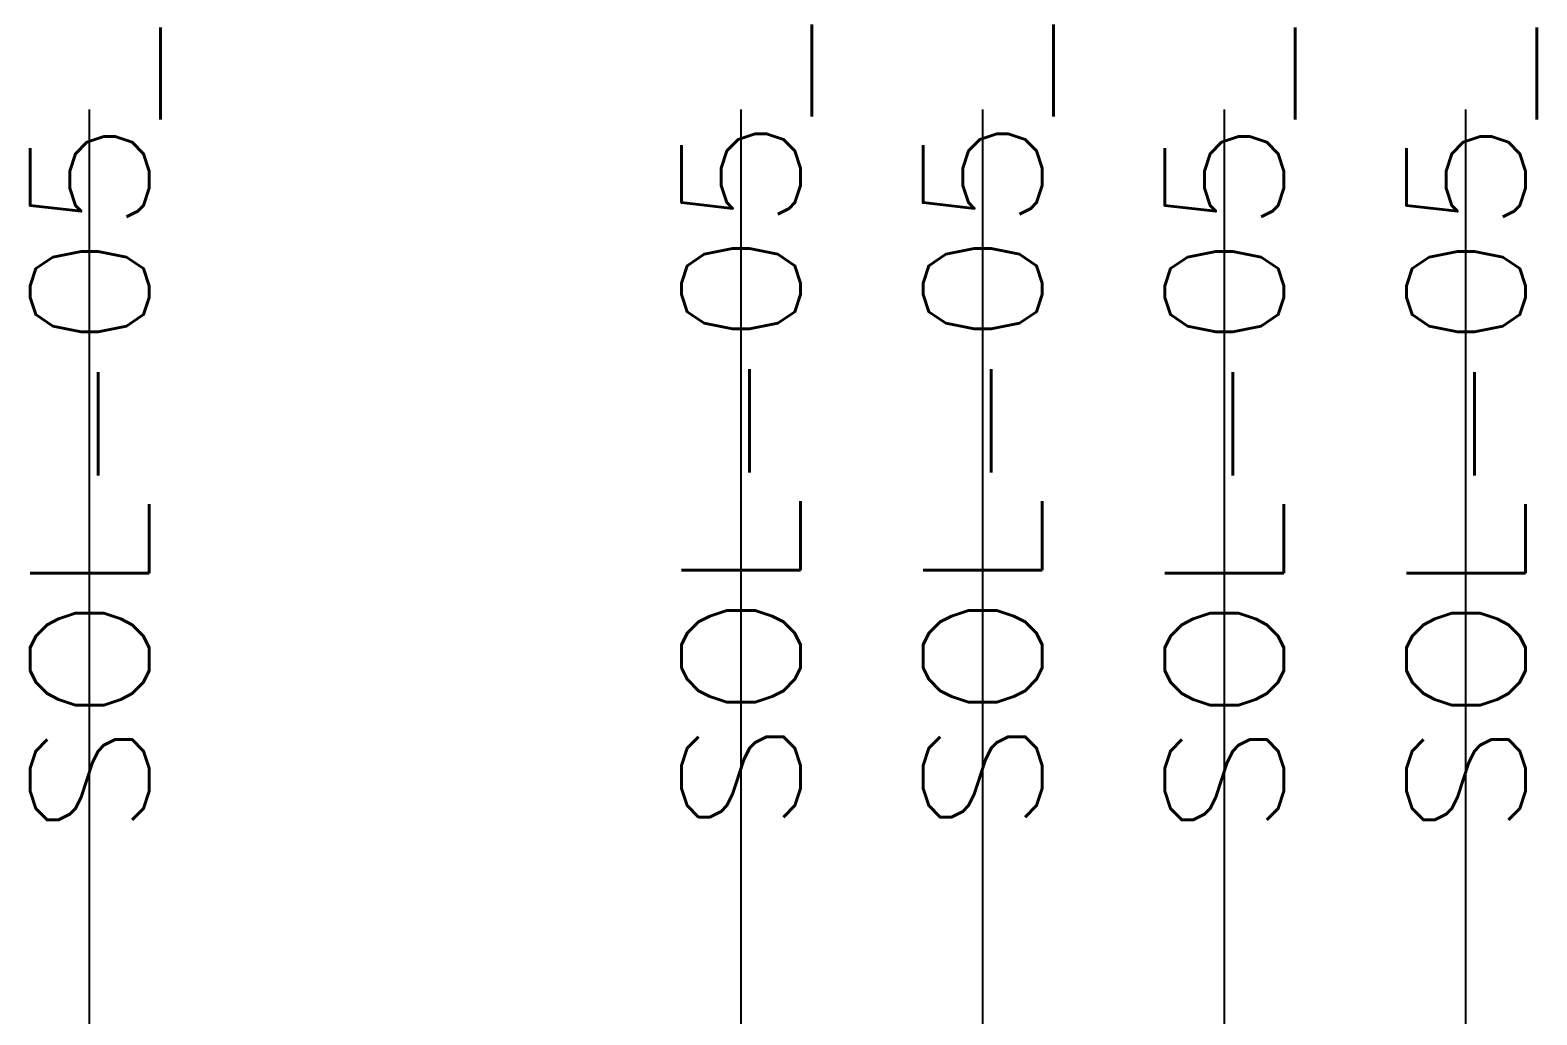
# Model space of a CAD drawing. Header units: inches. Extents: x -25 to 1235, y -506 to 1148.
# Drawn here: x 309.24 to 340.87, y 727.91 to 748.58 of the extents above; entities that cross this region are included whole.
import ezdxf
from ezdxf.enums import TextEntityAlignment as Align

# ---------------------------------------------------------------- set-up
doc = ezdxf.new("R2010")
doc.units = ezdxf.units.IN
doc.header["$MEASUREMENT"] = 0
for name, color, linetype in [('MISC', 2, 'Continuous'), ('RED_10AWG', 1, 'Continuous'), ('WIREFIXED', 70, 'Continuous')]:
    doc.layers.add(name, color=color, linetype=linetype)
doc.styles.add('WD', font='romans.shx')

# ---------------------------------------------------------------- blocks, each defined once
blk = doc.blocks.new('WD_WNV1')
at = {"style": 'WD', "width": 0.9}
blk.add_attdef('WIRENO', text='', height=0.125, rotation=90, dxfattribs=at).set_placement((0, 0), align=Align.MIDDLE_CENTER)
at = {"style": 'WD', "flags": 1}
for tag, p in [('W01USER', (0.0956, 0.0772)), ('W02USER', (0.0956, 0.0694)), ('W03USER', (0.0956, 0.0616)), ('W04USER', (0.0956, 0.0538)), ('W05USER', (0.0956, 0.046)), ('W06USER', (0.0956, 0.0382)), ('W07USER', (0.0956, 0.0304)), ('W08USER', (0.0956, 0.0226)), ('W09USER', (0.0956, 0.0147)), ('W10USER', (0.0956, 0.0069))]:
    blk.add_attdef(tag, text='', height=0.005, dxfattribs=at).set_placement(p, align=Align.CENTER)
for tag, p in [('X2TERM01', (0, 0.0625)), ('X8TERM01', (0, -0.0625))]:
    blk.add_attdef(tag, p, '', height=0.01, dxfattribs=at)
at = {"color": 7, "style": 'WD'}
for tag, p in [('X2_TINY_DOT_DONT_REMOVE', (0, 0.0625)), ('X8_TINY_DOT_DONT_REMOVE', (0, -0.0625))]:
    blk.add_attdef(tag, p, '', height=0.0001, dxfattribs=at)

msp = doc.modelspace()

# ---------------------------------------------------------------- linework, layer by layer
at = {"layer": 'RED_10AWG'}
for p, q in [((310.488, 585.436), (310.488, 746.913)), ((324.163, 585.436), (324.163, 746.913)), ((329.236, 585.436), (329.236, 746.913)), ((334.309, 585.436), (334.309, 746.913)), ((339.382, 585.436), (339.382, 746.913))]:
    msp.add_line(p, q, dxfattribs=at)

# ---------------------------------------------------------------- block references
at = {"layer": 'WIREFIXED'}
ref = msp.add_blockref('WD_WNV1', (310.488, 748.456), dxfattribs=dict(at, xscale=20, yscale=25, zscale=2))
ref.add_attrib('X8_TINY_DOT_DONT_REMOVE', '.', (310.488, 729.17), dxfattribs={"layer": 'MISC', "color": 7, "height": 0.0025, "style": 'WD', "width": 0.8})
ref.add_attrib('WIRENOF', 'SOL-05_5.1.12_N', dxfattribs={"height": 2.5, "rotation": 90, "style": 'WD', "width": 1.125}).set_placement((310.488, 748.456), align=Align.MIDDLE_CENTER)
ref = msp.add_blockref('WD_WNV1', (324.163, 748.456), dxfattribs=dict(at, xscale=20, yscale=25, zscale=2))
ref.add_attrib('X8_TINY_DOT_DONT_REMOVE', '.', (324.163, 729.17), dxfattribs={"layer": 'MISC', "color": 7, "height": 0.0025, "style": 'WD', "width": 0.8})
ref.add_attrib('WIRENOF', 'SOL-05_5.1.13_P', dxfattribs={"height": 2.5, "rotation": 90, "style": 'WD', "width": 1.125}).set_placement((324.163, 748.456), align=Align.MIDDLE_CENTER)
ref = msp.add_blockref('WD_WNV1', (329.236, 748.456), dxfattribs=dict(at, xscale=20, yscale=25, zscale=2))
ref.add_attrib('X8_TINY_DOT_DONT_REMOVE', '.', (329.236, 729.17), dxfattribs={"layer": 'MISC', "color": 7, "height": 0.0025, "style": 'WD', "width": 0.8})
ref.add_attrib('WIRENOF', 'SOL-05_5.1.14_P', dxfattribs={"height": 2.5, "rotation": 90, "style": 'WD', "width": 1.125}).set_placement((329.236, 748.456), align=Align.MIDDLE_CENTER)
ref = msp.add_blockref('WD_WNV1', (334.309, 748.456), dxfattribs=dict(at, xscale=20, yscale=25, zscale=2))
ref.add_attrib('X8_TINY_DOT_DONT_REMOVE', '.', (334.309, 729.17), dxfattribs={"layer": 'MISC', "color": 7, "height": 0.0025, "style": 'WD', "width": 0.8})
ref.add_attrib('WIRENOF', 'SOL-05_5.1.13_N', dxfattribs={"height": 2.5, "rotation": 90, "style": 'WD', "width": 1.125}).set_placement((334.309, 748.456), align=Align.MIDDLE_CENTER)
ref = msp.add_blockref('WD_WNV1', (339.382, 748.456), dxfattribs=dict(at, xscale=20, yscale=25, zscale=2))
ref.add_attrib('X8_TINY_DOT_DONT_REMOVE', '.', (339.382, 729.17), dxfattribs={"layer": 'MISC', "color": 7, "height": 0.0025, "style": 'WD', "width": 0.8})
ref.add_attrib('WIRENOF', 'SOL-05_5.1.14_N', dxfattribs={"height": 2.5, "rotation": 90, "style": 'WD', "width": 1.125}).set_placement((339.382, 748.456), align=Align.MIDDLE_CENTER)

doc.saveas('drawing.dxf')
